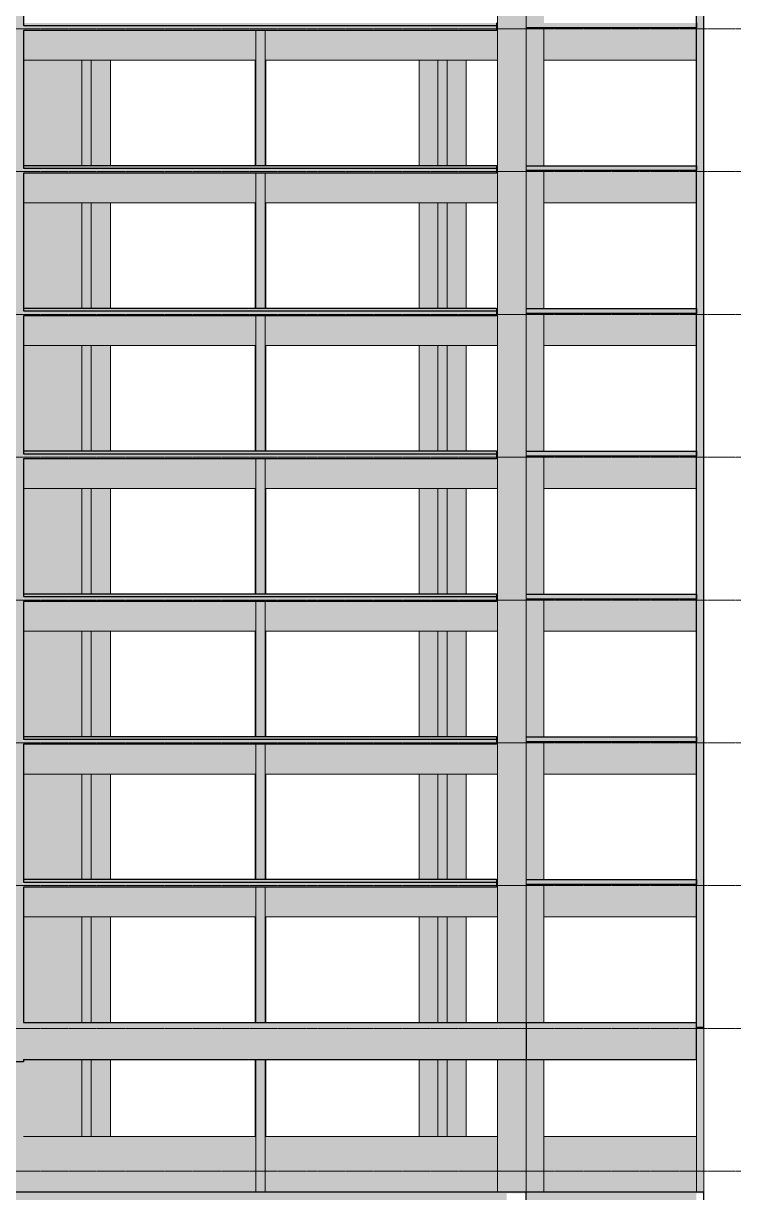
# Model space of a CAD drawing. Header units: centimetres. Extents: x -28 to 30806, y -3196 to 88064.
# Drawn here: x 26446 to 27879, y 80745 to 83103 of the extents above; entities that cross this region are included whole.
import ezdxf

# ---------------------------------------------------------------- set-up
doc = ezdxf.new("R2010")
doc.units = ezdxf.units.CM
doc.linetypes.add('Centro', pattern=[3.175, 0.635, -0.47625, 1.5875, -0.47625])
for name, color, linetype, lineweight in [('A-FLOR', 7, 'Continuous', 25), ('A-FLOR-LEVL', 7, 'Continuous', 9), ('S-BEAM', 7, 'Continuous', 25), ('S-COLS', 7, 'Continuous', 25)]:
    doc.layers.add(name, color=color, linetype=linetype, lineweight=lineweight)

msp = doc.modelspace()

# ---------------------------------------------------------------- hatches: boundary and pattern name
at = {"layer": 'A-FLOR', "true_color": 0xc0c0c0}
for points in [[(27396.77, 83099), (27400.82, 83099), (27400.82, 83104), (26446.32, 83103.99), (26446.32, 83099), (27293.38, 83099)], [(26581.83, 83088.92), (27400.82, 83088.92), (27400.82, 83099), (26446.32, 83099), (26446.32, 83088.92), (26569.63, 83088.92)], [(27741.92, 83094), (27803.82, 83094), (27803.82, 83104), (27460.32, 83104), (27460.32, 83094), (27706.95, 83094)], [(27396.77, 82811), (27400.82, 82811), (27400.82, 82816), (26446.32, 82815.99), (26446.32, 82811), (27293.38, 82811)], [(26446.32, 82800.92), (27400.82, 82800.92), (27400.82, 82811), (26446.32, 82811), (26446.32, 82804)], [(27500.16, 82806), (27803.82, 82806), (27803.82, 82816), (27460.32, 82816), (27460.32, 82806), (27496.07, 82806)], [(27400.82, 82523), (27400.82, 82528), (26446.32, 82527.99), (26446.32, 82523), (27396.77, 82523)], [(26446.32, 82512.92), (27400.82, 82512.92), (27400.82, 82523), (26446.32, 82523), (26446.32, 82516)], [(27706.95, 82518), (27803.82, 82518), (27803.82, 82528), (27460.32, 82528), (27460.32, 82518), (27533.01, 82518)], [(26446.32, 82235), (27400.82, 82235), (27400.82, 82240), (26446.32, 82239.99)], [(26673.02, 82224.92), (27400.82, 82224.92), (27400.82, 82235), (26446.32, 82235), (26446.32, 82224.92), (26621.33, 82224.92)], [(27706.95, 82230), (27803.82, 82230), (27803.82, 82240), (27460.32, 82240), (27460.32, 82230), (27533.01, 82230)], [(26446.32, 81947), (27400.82, 81947), (27400.82, 81952), (26446.32, 81951.99)], [(27706.95, 81942), (27803.82, 81942), (27803.82, 81952), (27460.32, 81952), (27460.32, 81942), (27533.01, 81942)], [(26673.02, 81936.92), (27400.82, 81936.92), (27400.82, 81947), (26446.32, 81947), (26446.32, 81936.92), (26621.33, 81936.92)], [(26446.32, 81659), (27400.82, 81659), (27400.82, 81664), (26446.32, 81663.99)], [(26446.32, 81648.92), (27400.82, 81648.92), (27400.82, 81659), (26446.32, 81659), (26446.32, 81650.02)], [(27500.16, 81654), (27803.82, 81654), (27803.82, 81664), (27460.32, 81664), (27460.32, 81654), (27496.07, 81654)], [(26446.32, 81371), (27400.82, 81371), (27400.82, 81376), (26446.32, 81375.99)], [(26879.81, 81360.92), (27400.82, 81360.92), (27400.82, 81371), (26446.32, 81371), (26446.32, 81360.92), (26776.41, 81360.92)], [(27500.16, 81366), (27803.82, 81366), (27803.82, 81376), (27460.32, 81376), (27460.32, 81366), (27496.07, 81366)]]:
    msp.add_hatch(color=9, dxfattribs=at).paths.add_polyline_path(points, flags=0)
at = {"layer": 'S-BEAM', "true_color": 0xc0c0c0}
for points in [[(26448.34, 83029), (26914.82, 83029), (26914.82, 83088.92), (26446.32, 83088.92), (26446.32, 83029)], [(27244.57, 83029), (27402.57, 83029), (27402.57, 83104), (27400.82, 83103.96), (27400.82, 83088.92), (26933.82, 83088.92), (26933.82, 83029), (27086.59, 83029)], [(27706.95, 83029), (27803.82, 83029), (27803.82, 83094), (27496.07, 83094), (27496.07, 83029), (27500.16, 83029)], [(26585.3, 82741), (26914.82, 82741), (26914.82, 82800.92), (26446.32, 82800.92), (26446.32, 82741), (26582.81, 82741)], [(27396.77, 82741), (27402.57, 82741), (27402.57, 82816), (27400.82, 82815.96), (27400.82, 82800.92), (26933.82, 82800.92), (26933.82, 82741), (27293.38, 82741)], [(27803.82, 82741), (27803.82, 82806), (27496.07, 82806), (27496.07, 82741), (27500.16, 82741)], [(27818.82, 82741), (27818.83, 82741.03), (27818.82, 82804)], [(26933.82, 82453), (27402.57, 82453), (27402.57, 82528), (27400.82, 82527.96), (27400.82, 82512.92), (26933.82, 82512.92), (26933.82, 82479.62)], [(27803.82, 82453), (27803.82, 82518), (27496.07, 82518), (27496.07, 82453), (27706.95, 82453)], [(26598.28, 82453), (26914.82, 82453), (26914.82, 82512.92), (26446.32, 82512.92), (26446.32, 82453), (26582.81, 82453)], [(27281.82, 82165), (27402.57, 82165), (27402.57, 82240), (27400.82, 82239.96), (27400.82, 82224.92), (26933.82, 82224.92), (26933.82, 82165), (27244.57, 82165)], [(26455.5, 82165), (26914.82, 82165), (26914.82, 82224.92), (26446.32, 82224.92), (26446.32, 82165)], [(27500.16, 82165), (27803.82, 82165), (27803.82, 82230), (27496.07, 82230), (27496.07, 82165)], [(27396.77, 81877), (27402.57, 81877), (27402.57, 81952), (27400.82, 81951.96), (27400.82, 81936.92), (26933.82, 81936.92), (26933.82, 81877), (27293.38, 81877)], [(26618.56, 81877), (26914.82, 81877), (26914.82, 81936.92), (26446.32, 81936.92), (26446.32, 81877), (26582.81, 81877)], [(27803.82, 81877), (27803.82, 81942), (27496.07, 81942), (27496.07, 81877), (27706.95, 81877)], [(26446.32, 81589), (26914.82, 81589), (26914.82, 81648.92), (26446.32, 81648.92), (26446.32, 81589.03)], [(26933.82, 81589), (27402.57, 81589), (27402.57, 81664), (27400.82, 81663.96), (27400.82, 81648.92), (26933.82, 81648.92), (26933.82, 81615.62)], [(27803.82, 81589), (27803.82, 81654), (27496.07, 81654), (27496.07, 81589), (27500.16, 81589)], [(26446.32, 81301), (26914.82, 81301), (26914.82, 81360.92), (26446.32, 81360.92), (26446.32, 81301.03)], [(27241.68, 81301), (27402.57, 81301), (27402.57, 81376), (27400.82, 81375.96), (27400.82, 81360.92), (26933.82, 81360.92), (26933.82, 81301), (27189.99, 81301)], [(27803.82, 81301), (27803.82, 81366), (27496.07, 81366), (27496.07, 81301), (27500.16, 81301)], [(26446.32, 81013), (27460.32, 81013), (27460.32, 81088), (26446.32, 81088), (26446.32, 81032.26)], [(27500.16, 81013), (27803.82, 81013), (27803.82, 81088), (27460.32, 81088), (27460.32, 81013)], [(26446.07, 80746), (26914.82, 80746), (26914.82, 80858), (26446.07, 80858), (26446.07, 80767.51)], [(27293.38, 80746), (27402.57, 80746), (27402.57, 80858), (26933.82, 80858), (26933.82, 80746), (27176.88, 80746)], [(27563.1, 80746), (27803.82, 80746), (27803.82, 80858), (27496.07, 80858), (27496.07, 80746), (27500.16, 80746)], [(25909.08, 80707), (27420.82, 80707), (27420.82, 80743.5), (27460.32, 80743.46), (27460.32, 80746), (24712.56, 80746), (24712.56, 80743.5), (24751.31, 80743.5), (24751.31, 80707), (25845.88, 80707)], [(27460.56, 80707), (27803.82, 80707), (27803.82, 80743.5), (27818.82, 80743.5), (27818.82, 80746), (27460.56, 80746), (27460.56, 80707.03)]]:
    msp.add_hatch(color=9, dxfattribs=at).paths.add_polyline_path(points, flags=0)
at = {"layer": 'S-COLS', "true_color": 0xc0c0c0}
for points in [[(27818.82, 81078), (27818.82, 87634), (27803.82, 87634), (27803.82, 81078)], [(26446.07, 81008.5), (26446.32, 81008.5), (26446.07, 84258), (26406.82, 84258), (26406.82, 81008.5)], [(27460.32, 83092), (27460.32, 83380), (27402.57, 83380), (27402.57, 83092)], [(26933.82, 82816), (26933.82, 83088.92), (26914.82, 83088.92), (26914.82, 82816)], [(27460.32, 82804), (27460.32, 83092), (27402.57, 83092), (27402.57, 82804)], [(26455.54, 82816), (26563.81, 82816), (26563.81, 83029), (26446.32, 83029), (26446.32, 82816)], [(26581.92, 82816), (26582.81, 82816.08), (26582.81, 83029), (26563.81, 83029), (26563.81, 82816), (26581.83, 82816)], [(26582.81, 82816), (26621.55, 82816), (26621.33, 83029), (26582.81, 83029), (26582.81, 82816.08)], [(27244.57, 82816), (27281.82, 82816), (27281.82, 83029), (27244.57, 83029), (27244.57, 82885.54)], [(27300.82, 82816), (27300.82, 83029), (27281.82, 83029), (27281.82, 82816), (27299.81, 82816)], [(27300.82, 82816), (27339.57, 82816), (27339.57, 83029), (27300.82, 83029), (27300.82, 82885.54)], [(26933.82, 82528), (26933.82, 82800.92), (26914.82, 82800.92), (26914.82, 82528), (26931.5, 82528)], [(27460.32, 82516), (27460.32, 82804), (27402.57, 82804), (27402.57, 82516), (27448.47, 82516)], [(26563.81, 82528), (26563.81, 82741), (26446.32, 82741), (26446.32, 82528), (26554.75, 82528)], [(26569.63, 82528), (26582.81, 82528), (26582.81, 82741), (26563.81, 82741), (26563.81, 82528)], [(26620, 82528), (26621.55, 82528), (26621.33, 82741), (26582.81, 82741), (26582.81, 82528), (26601.64, 82528)], [(27244.57, 82528), (27281.82, 82528), (27281.82, 82741), (27244.57, 82741), (27244.57, 82532.54)], [(27300.82, 82528), (27300.82, 82741), (27281.82, 82741), (27281.82, 82528), (27299.81, 82528)], [(27339.57, 82528), (27339.57, 82741), (27300.82, 82741), (27300.82, 82528)], [(27460.32, 82228), (27460.32, 82516), (27402.57, 82516), (27402.57, 82228)], [(26933.82, 82240), (26933.82, 82512.92), (26914.82, 82512.92), (26914.82, 82240)], [(26446.32, 82240), (26563.81, 82240), (26563.81, 82453), (26446.32, 82453), (26446.32, 82267.78)], [(26569.63, 82240), (26582.81, 82240), (26582.81, 82453), (26563.81, 82453), (26563.81, 82240)], [(26621.55, 82240), (26621.32, 82453), (26582.81, 82453), (26582.81, 82240), (26621.33, 82240)], [(27244.57, 82240), (27281.82, 82240), (27281.82, 82453), (27244.57, 82453), (27244.57, 82356.03)], [(27299.81, 82240), (27300.82, 82240), (27300.82, 82453), (27281.82, 82453), (27281.82, 82240), (27293.38, 82240)], [(27300.82, 82240), (27339.57, 82240), (27339.57, 82453), (27300.82, 82453), (27300.82, 82356.03)], [(26933.82, 81952), (26933.82, 82224.92), (26914.82, 82224.92), (26914.82, 81952)], [(27460.32, 81940), (27460.32, 82228), (27402.57, 82228), (27402.57, 81940)], [(26446.32, 81952), (26563.81, 81952), (26563.81, 82165), (26446.32, 82165), (26446.32, 82003.03)], [(26569.63, 81952), (26582.81, 81952), (26582.81, 82165), (26563.81, 82165), (26563.81, 81952)], [(26621.33, 81952), (26621.55, 81952), (26621.33, 82165), (26582.81, 82165), (26582.81, 81952), (26620.87, 81952)], [(27281.82, 81952), (27281.82, 82165), (27244.57, 82165), (27244.57, 81952)], [(27281.82, 81952), (27300.82, 81952), (27300.82, 82165), (27281.82, 82165)], [(27300.82, 81952), (27339.57, 81952), (27339.57, 82165), (27300.82, 82165), (27300.82, 82003.03)], [(26933.82, 81664), (26933.82, 81936.92), (26914.82, 81936.92), (26914.82, 81664)], [(27460.32, 81652), (27460.32, 81940), (27402.57, 81940), (27402.57, 81652)], [(26466.23, 81664), (26563.81, 81664), (26563.81, 81877), (26446.32, 81877), (26446.62, 81664)], [(26581.83, 81664), (26582.81, 81664), (26582.81, 81877), (26563.81, 81877), (26563.81, 81664)], [(26584.88, 81664), (26621.55, 81664), (26621.33, 81877), (26582.81, 81877), (26582.81, 81664)], [(27244.57, 81664), (27281.82, 81664), (27281.82, 81877), (27244.57, 81877), (27244.57, 81826.53)], [(27300.82, 81664), (27300.82, 81877), (27281.82, 81877), (27281.82, 81664), (27299.81, 81664)], [(27300.82, 81664), (27339.57, 81664), (27339.57, 81877), (27300.82, 81877), (27300.82, 81826.53)], [(26933.82, 81376), (26933.82, 81648.92), (26914.82, 81648.92), (26914.82, 81376), (26931.5, 81376)], [(27402.57, 81364), (27460.32, 81364), (27460.32, 81652), (27402.57, 81652), (27402.57, 81372.74)], [(26466.23, 81376), (26563.81, 81376), (26563.81, 81589), (26446.32, 81589), (26446.32, 81376), (26446.86, 81376)], [(26569.63, 81376), (26582.81, 81376), (26582.81, 81589), (26563.81, 81589), (26563.81, 81376)], [(26582.81, 81376), (26621.55, 81376), (26621.33, 81589), (26582.81, 81589), (26582.81, 81385.27)], [(27244.57, 81376), (27281.82, 81376), (27281.82, 81589), (27244.57, 81589), (27244.57, 81385.27)], [(27300.82, 81376), (27300.82, 81589), (27281.82, 81589), (27281.82, 81376), (27299.81, 81376)], [(27339.57, 81376), (27339.57, 81589), (27300.82, 81589), (27300.82, 81376)], [(26933.82, 81088), (26933.82, 81360.92), (26914.82, 81360.92), (26914.82, 81088)], [(27460.32, 81088), (27460.32, 81364), (27402.57, 81364), (27402.57, 81088)], [(27460.32, 81088), (27496.07, 81088), (27496.07, 81364), (27460.32, 81364), (27460.32, 81120.51)], [(26446.32, 81088), (26563.81, 81088), (26563.81, 81301), (26446.32, 81301), (26446.32, 81120.51)], [(26569.63, 81088), (26582.81, 81088), (26582.81, 81301), (26563.81, 81301), (26563.81, 81088)], [(26590.09, 81088), (26621.55, 81088), (26621.32, 81301), (26582.81, 81301), (26582.81, 81088), (26589.86, 81088)], [(27244.57, 81088), (27281.82, 81088), (27281.82, 81301), (27244.57, 81301), (27244.57, 81120.51)], [(27293.38, 81088), (27300.82, 81088), (27300.82, 81301), (27281.82, 81301), (27281.82, 81088)], [(27300.82, 81088), (27339.57, 81088), (27339.57, 81301), (27300.82, 81301), (27300.82, 81120.51)], [(27803.82, 81076), (27818.82, 81076), (27818.69, 81078), (27803.82, 81078)], [(25909.08, 80788), (26446.07, 80788), (26446.07, 81008.5), (26406.82, 81008.5), (26406.82, 81076), (25948.81, 81076), (25948.81, 81008.5), (25909.31, 81008.5), (25909.08, 80944.01)], [(27818.82, 80788), (27818.82, 81076), (27803.82, 81076), (27803.82, 80788)], [(26446.07, 80858), (26563.81, 80858), (26563.81, 81013), (26446.32, 81013), (26446.07, 80943.9)], [(26569.63, 80858), (26582.81, 80858), (26582.81, 81013), (26563.81, 81013), (26563.81, 80858)], [(26621.55, 80858), (26621.55, 81013), (26582.81, 81013), (26582.81, 80858), (26594.86, 80858)], [(26914.82, 80788), (26933.82, 80788), (26933.82, 81013), (26914.82, 81013), (26914.82, 80820.95)], [(27244.57, 80858), (27281.82, 80858), (27281.82, 81013), (27244.57, 81013), (27244.57, 80944.01)], [(27293.38, 80858), (27300.82, 80858), (27300.82, 81013), (27281.82, 81013), (27281.82, 80858)], [(27339.57, 80858), (27339.57, 81013), (27300.82, 81013), (27300.82, 80858)], [(27460.32, 80788), (27460.32, 81013), (27402.57, 81013), (27402.57, 80788), (27439.01, 80788)], [(27496.07, 80788), (27496.07, 81013), (27460.32, 81013), (27460.32, 80788)], [(27803.82, 80746), (27818.82, 80746), (27818.82, 80788), (27803.82, 80788), (27803.82, 80759)]]:
    msp.add_hatch(color=9, dxfattribs=at).paths.add_polyline_path(points, flags=0)
h = msp.add_hatch(color=9, dxfattribs=at)
h.paths.add_polyline_path([(27463.9, 83092), (27496.07, 83092), (27496.07, 83094), (27460.32, 83094), (27460.32, 83092)], flags=0)
h.paths.add_polyline_path([(27496.07, 83104), (27496.07, 83380), (27460.32, 83380), (27460.32, 83104)], flags=0)
h = msp.add_hatch(color=9, dxfattribs=at)
h.paths.add_polyline_path([(27463.9, 82804), (27496.07, 82804), (27496.07, 82806), (27460.32, 82806), (27460.32, 82804)], flags=0)
h.paths.add_polyline_path([(27496.07, 82816), (27496.07, 83092), (27460.32, 83092), (27460.32, 82816)], flags=0)
h = msp.add_hatch(color=9, dxfattribs=at)
h.paths.add_polyline_path([(26933.82, 82816), (26935.32, 82816), (26935.32, 83029), (26933.82, 83029), (26933.82, 82822.82)], flags=0)
h.paths.add_polyline_path([(26913.32, 82816), (26914.82, 82816), (26914.82, 83029), (26913.32, 83029), (26913.32, 82885.54)], flags=0)
h = msp.add_hatch(color=9, dxfattribs=at)
h.paths.add_polyline_path([(27463.9, 82516), (27496.07, 82516), (27496.07, 82518), (27460.32, 82518), (27460.32, 82516)], flags=0)
h.paths.add_polyline_path([(27496.07, 82528), (27496.07, 82804), (27460.32, 82804), (27460.32, 82528)], flags=0)
h = msp.add_hatch(color=9, dxfattribs=at)
h.paths.add_polyline_path([(26914.82, 82528), (26914.82, 82741), (26913.32, 82741), (26913.32, 82528)], flags=0)
h.paths.add_polyline_path([(26935.32, 82528), (26935.32, 82741), (26933.82, 82740.85), (26933.82, 82528), (26934.36, 82528)], flags=0)
h = msp.add_hatch(color=9, dxfattribs=at)
h.paths.add_polyline_path([(27463.9, 82228), (27496.07, 82228), (27496.07, 82230), (27460.32, 82230), (27460.32, 82228)], flags=0)
h.paths.add_polyline_path([(27496.07, 82240), (27496.07, 82516), (27460.32, 82516), (27460.32, 82240)], flags=0)
h = msp.add_hatch(color=9, dxfattribs=at)
h.paths.add_polyline_path([(26914.82, 82240), (26914.82, 82453), (26913.32, 82453), (26913.32, 82240)], flags=0)
h.paths.add_polyline_path([(26934.36, 82240), (26935.32, 82240), (26935.32, 82453), (26933.82, 82452.85), (26933.82, 82240)], flags=0)
h = msp.add_hatch(color=9, dxfattribs=at)
h.paths.add_polyline_path([(27463.9, 81940), (27496.07, 81940), (27496.07, 81942), (27460.32, 81942), (27460.32, 81940)], flags=0)
h.paths.add_polyline_path([(27496.07, 81952), (27496.07, 82228), (27460.32, 82228), (27460.32, 81952)], flags=0)
h = msp.add_hatch(color=9, dxfattribs=at)
h.paths.add_polyline_path([(26933.82, 81952), (26935.32, 81952), (26935.32, 82165), (26933.82, 82165), (26933.82, 81958.82)], flags=0)
h.paths.add_polyline_path([(26913.32, 81952), (26914.82, 81952), (26914.82, 82165), (26913.32, 82165), (26913.32, 82003.03)], flags=0)
h = msp.add_hatch(color=9, dxfattribs=at)
h.paths.add_polyline_path([(27496.07, 81652), (27496.07, 81654), (27460.32, 81654), (27460.32, 81652), (27463.9, 81652)], flags=0)
h.paths.add_polyline_path([(27496.07, 81664), (27496.07, 81940), (27460.32, 81940), (27460.32, 81664)], flags=0)
h = msp.add_hatch(color=9, dxfattribs=at)
h.paths.add_polyline_path([(26933.82, 81664), (26935.32, 81664), (26935.32, 81877), (26933.82, 81877), (26933.82, 81670.82)], flags=0)
h.paths.add_polyline_path([(26913.32, 81664), (26914.82, 81664), (26914.82, 81877), (26913.32, 81877), (26913.32, 81826.53)], flags=0)
h = msp.add_hatch(color=9, dxfattribs=at)
h.paths.add_polyline_path([(27479.56, 81364), (27496.07, 81364), (27496.07, 81366), (27460.32, 81366), (27460.32, 81364), (27464.79, 81364)], flags=0)
h.paths.add_polyline_path([(27460.32, 81376), (27496.07, 81376), (27496.07, 81652), (27460.32, 81652), (27460.32, 81385.27)], flags=0)
h = msp.add_hatch(color=9, dxfattribs=at)
h.paths.add_polyline_path([(26913.32, 81376), (26914.82, 81376), (26914.82, 81589), (26913.32, 81589), (26913.32, 81385.27)], flags=0)
h.paths.add_polyline_path([(26935.32, 81376), (26935.32, 81589), (26933.82, 81588.85), (26933.82, 81376), (26934.36, 81376)], flags=0)
h = msp.add_hatch(color=9, dxfattribs=at)
h.paths.add_polyline_path([(26913.32, 81088), (26914.82, 81088), (26914.82, 81301), (26913.32, 81301), (26913.32, 81120.51)], flags=0)
h.paths.add_polyline_path([(26933.82, 81088), (26935.32, 81088), (26935.32, 81301), (26933.82, 81300.62), (26933.82, 81094.82)], flags=0)
h = msp.add_hatch(color=9, dxfattribs=at)
h.paths.add_polyline_path([(26913.32, 80858), (26914.82, 80858), (26914.82, 81013), (26913.32, 81013), (26913.32, 80944.01)], flags=0)
h.paths.add_polyline_path([(26933.82, 80858), (26935.32, 80858), (26935.32, 81013), (26933.82, 81012.85), (26933.82, 80944.01)], flags=0)
h = msp.add_hatch(color=9, dxfattribs=at)
h.paths.add_polyline_path([(25909.08, 80482), (26446.07, 80482), (26446.07, 80707), (25909.08, 80707), (25909.08, 80502.75)], flags=0)
h.paths.add_polyline_path([(26259.45, 80746), (26446.07, 80746), (26446.07, 80788), (25909.08, 80788), (25909.08, 80746), (26167.63, 80746)], flags=0)
h = msp.add_hatch(color=9, dxfattribs=at)
h.paths.add_polyline_path([(26931.5, 80482), (26933.82, 80482), (26933.82, 80707), (26914.82, 80707), (26914.82, 80482)], flags=0)
h.paths.add_polyline_path([(26914.82, 80746), (26933.82, 80746), (26933.82, 80788), (26914.82, 80787.97), (26914.82, 80749.35)], flags=0)
h = msp.add_hatch(color=9, dxfattribs=at)
h.paths.add_polyline_path([(27402.57, 80482), (27420.82, 80482), (27420.82, 80707), (27402.57, 80707), (27402.57, 80502.75)], flags=0)
h.paths.add_polyline_path([(27420.82, 80746), (27460.32, 80746), (27460.32, 80788), (27402.57, 80788), (27402.57, 80746)], flags=0)
h = msp.add_hatch(color=9, dxfattribs=at)
h.paths.add_polyline_path([(27496.07, 80482), (27496.07, 80707), (27460.32, 80707), (27460.32, 80482)], flags=0)
h.paths.add_polyline_path([(27460.32, 80746), (27496.07, 80746), (27496.07, 80788), (27460.32, 80788), (27460.32, 80757.01)], flags=0)

# ---------------------------------------------------------------- linework, layer by layer
at = {"layer": 'A-FLOR', "color": 190, "true_color": 0x8000ff}
for p, q in [((26446.32, 83099), (27400.82, 83099)), ((27400.82, 83088.92), (26446.32, 83088.92)), ((27400.82, 83104), (27400.82, 83088.92)), ((27803.82, 83094), (27460.32, 83094)), ((27803.82, 83104), (27803.82, 83094)), ((27400.82, 82816), (26446.32, 82816)), ((26446.32, 82811), (27400.82, 82811)), ((27400.82, 82800.92), (26446.32, 82800.92)), ((27400.82, 82816), (27400.82, 82800.92)), ((27460.32, 82816), (27803.82, 82816)), ((27803.82, 82806), (27460.32, 82806)), ((27803.82, 82816), (27803.82, 82806)), ((27400.82, 82528), (26446.32, 82528)), ((26446.32, 82523), (27400.82, 82523)), ((27400.82, 82528), (27400.82, 82512.92)), ((27460.32, 82528), (27803.82, 82528)), ((27803.82, 82518), (27460.32, 82518)), ((27803.82, 82528), (27803.82, 82518)), ((27400.82, 82512.92), (26446.32, 82512.92)), ((27400.82, 82240), (26446.32, 82240)), ((26446.32, 82235), (27400.82, 82235)), ((27400.82, 82240), (27400.82, 82224.92)), ((27460.32, 82240), (27803.82, 82240)), ((27803.82, 82240), (27803.82, 82230)), ((27400.82, 82224.92), (26446.32, 82224.92)), ((27803.82, 82230), (27460.32, 82230)), ((27400.82, 81952), (26446.32, 81952)), ((27400.82, 81952), (27400.82, 81936.92)), ((27460.32, 81952), (27803.82, 81952)), ((27803.82, 81952), (27803.82, 81942)), ((26446.32, 81947), (27400.82, 81947)), ((27400.82, 81936.92), (26446.32, 81936.92)), ((27803.82, 81942), (27460.32, 81942)), ((27400.82, 81664), (26446.32, 81664)), ((26446.32, 81659), (27400.82, 81659)), ((27400.82, 81648.92), (26446.32, 81648.92)), ((27400.82, 81664), (27400.82, 81648.92)), ((27460.32, 81664), (27803.82, 81664)), ((27803.82, 81654), (27460.32, 81654)), ((27803.82, 81664), (27803.82, 81654)), ((27400.82, 81376), (26446.32, 81376)), ((26446.32, 81371), (27400.82, 81371)), ((27400.82, 81360.92), (26446.32, 81360.92)), ((27400.82, 81376), (27400.82, 81360.92)), ((27460.32, 81376), (27803.82, 81376)), ((27803.82, 81366), (27460.32, 81366)), ((27803.82, 81376), (27803.82, 81366))]:
    msp.add_line(p, q, dxfattribs=at)
at = {"layer": 'A-FLOR-LEVL', "linetype": 'Centro'}
for p, q in [((24225.37, 83092), (29773.94, 83092)), ((24225.37, 82804), (29773.94, 82804)), ((24225.37, 82516), (29773.94, 82516)), ((24225.37, 82228), (29773.94, 82228)), ((24225.37, 81940), (29773.94, 81940)), ((24225.37, 81652), (29773.94, 81652)), ((24225.37, 81364), (29773.94, 81364)), ((24225.37, 81076), (29773.94, 81076)), ((24225.37, 80788), (29773.94, 80788))]:
    msp.add_line(p, q, dxfattribs=at)
at = {"layer": 'S-BEAM', "lineweight": 9}
for p, q in [((26914.82, 83088.92), (26914.82, 83029)), ((26933.82, 83088.92), (26933.82, 83029)), ((27402.57, 83029), (27402.57, 83104)), ((27496.07, 83094), (27496.07, 83029)), ((26914.82, 83029), (26446.32, 83029)), ((26933.82, 83029), (27402.57, 83029)), ((27496.07, 83029), (27803.82, 83029)), ((26446.32, 82816), (26914.82, 82816)), ((26914.82, 82800.92), (26914.82, 82741)), ((26933.82, 82816), (27402.57, 82816)), ((26933.82, 82800.92), (26933.82, 82741)), ((27402.57, 82741), (27402.57, 82816)), ((27496.07, 82806), (27496.07, 82741)), ((26914.82, 82741), (26446.32, 82741)), ((26933.82, 82741), (27402.57, 82741)), ((27496.07, 82741), (27803.82, 82741)), ((26446.32, 82528), (26914.82, 82528)), ((26933.82, 82528), (27402.57, 82528)), ((27402.57, 82453), (27402.57, 82528)), ((27496.07, 82518), (27496.07, 82453)), ((26914.82, 82512.92), (26914.82, 82453)), ((26933.82, 82512.92), (26933.82, 82453)), ((26914.82, 82453), (26446.32, 82453)), ((26933.82, 82453), (27402.57, 82453)), ((27496.07, 82453), (27803.82, 82453)), ((26446.32, 82240), (26914.82, 82240)), ((26933.82, 82240), (27402.57, 82240)), ((27402.57, 82165), (27402.57, 82240)), ((26914.82, 82224.92), (26914.82, 82165)), ((26933.82, 82224.92), (26933.82, 82165)), ((27496.07, 82230), (27496.07, 82165)), ((26914.82, 82165), (26446.32, 82165)), ((26933.82, 82165), (27402.57, 82165)), ((27496.07, 82165), (27803.82, 82165)), ((26446.32, 81952), (26914.82, 81952)), ((26933.82, 81952), (27402.57, 81952)), ((27402.57, 81877), (27402.57, 81952)), ((26914.82, 81936.92), (26914.82, 81877)), ((26933.82, 81936.92), (26933.82, 81877)), ((27496.07, 81942), (27496.07, 81877)), ((26914.82, 81877), (26446.32, 81877)), ((26933.82, 81877), (27402.57, 81877)), ((27496.07, 81877), (27803.82, 81877)), ((26446.32, 81664), (26914.82, 81664)), ((26914.82, 81648.92), (26914.82, 81589)), ((26933.82, 81664), (27402.57, 81664)), ((26933.82, 81648.92), (26933.82, 81589)), ((27402.57, 81589), (27402.57, 81664)), ((27496.07, 81654), (27496.07, 81589)), ((26914.82, 81589), (26446.32, 81589)), ((26933.82, 81589), (27402.57, 81589)), ((27496.07, 81589), (27803.82, 81589)), ((26446.32, 81376), (26914.82, 81376)), ((26914.82, 81360.92), (26914.82, 81301)), ((26933.82, 81376), (27402.57, 81376)), ((26933.82, 81360.92), (26933.82, 81301)), ((27402.57, 81301), (27402.57, 81376)), ((27496.07, 81366), (27496.07, 81301)), ((26446.32, 81301), (26914.82, 81301)), ((26933.82, 81301), (27402.57, 81301)), ((27496.07, 81301), (27803.82, 81301)), ((26446.07, 80858), (26914.82, 80858)), ((26914.82, 80858), (26914.82, 80788)), ((26933.82, 80858), (26933.82, 80788)), ((26933.82, 80858), (27402.57, 80858)), ((27402.57, 80746), (27402.57, 80858)), ((27496.07, 80858), (27803.82, 80858)), ((27496.07, 80858), (27496.07, 80746)), ((27803.82, 80788), (27803.82, 80858)), ((26914.82, 80788), (26914.82, 80746)), ((26933.82, 80788), (26933.82, 80746)), ((27803.82, 80746), (27803.82, 80788))]:
    msp.add_line(p, q, dxfattribs=at)
at = {"layer": 'S-BEAM', "color": 190, "true_color": 0x8000ff}
for p, q in [((26446.32, 81088), (27460.32, 81088)), ((27460.32, 81088), (27460.32, 81013)), ((27460.32, 81088), (27803.82, 81088)), ((27803.82, 81013), (27803.82, 81088)), ((26446.32, 81013), (27460.32, 81013)), ((27460.32, 81013), (27803.82, 81013)), ((24712.56, 80746), (27460.56, 80746)), ((27460.56, 80746), (27818.82, 80746)), ((27460.56, 80707), (27460.56, 80746)), ((27818.82, 80743.5), (27818.82, 80746)), ((27819.06, 80707), (27819.06, 80746))]:
    msp.add_line(p, q, dxfattribs=at)
at = {"layer": 'S-COLS', "color": 190, "true_color": 0x8000ff}
for p, q in [((27818.82, 81078), (27818.82, 87634)), ((27803.82, 81078), (27803.82, 87398)), ((26446.32, 83376.92), (26446.32, 83099)), ((26446.32, 83088.92), (26446.32, 82811)), ((26446.32, 82800.92), (26446.32, 82523)), ((26446.32, 82512.92), (26446.32, 82235)), ((26446.32, 82224.92), (26446.32, 81947)), ((26446.32, 81936.92), (26446.32, 81659)), ((26446.32, 81648.92), (26446.32, 81371)), ((26446.32, 81360.92), (26446.32, 81088)), ((27818.82, 81078), (27803.82, 81078)), ((26446.32, 81008.5), (26406.82, 81008.5)), ((26446.32, 81013), (26446.32, 81008.5))]:
    msp.add_line(p, q, dxfattribs=at)
at = {"layer": 'S-COLS', "lineweight": 9}
for p, q in [((27402.57, 83380), (27402.57, 83092)), ((27460.32, 83380), (27460.32, 83092)), ((26914.82, 83088.92), (26914.82, 83029)), ((26933.82, 83088.92), (26933.82, 83029)), ((27402.57, 83092), (27402.57, 82804)), ((27460.32, 83092), (27402.57, 83092)), ((27460.32, 83092), (27402.57, 83092)), ((27460.32, 83092), (27460.32, 82804)), ((27496.07, 83092), (27460.32, 83092)), ((27496.07, 83092), (27460.32, 83092)), ((27496.07, 83094), (27496.07, 83092)), ((27496.07, 83092), (27496.07, 82816)), ((26563.81, 83029), (26563.81, 82816)), ((26582.81, 83029), (26582.81, 82816)), ((26621.55, 83029), (26621.55, 82816)), ((26913.32, 83029), (26913.32, 82816)), ((26914.82, 83029), (26914.82, 82816)), ((26933.82, 83029), (26933.82, 82816)), ((26935.32, 83029), (26935.32, 82816)), ((27244.57, 83029), (27244.57, 82816)), ((27281.82, 83029), (27281.82, 82816)), ((27300.82, 83029), (27300.82, 82816)), ((27339.57, 83029), (27339.57, 82816)), ((26914.82, 82800.92), (26914.82, 82741)), ((26933.82, 82800.92), (26933.82, 82741)), ((27402.57, 82804), (27402.57, 82516)), ((27460.32, 82804), (27402.57, 82804)), ((27460.32, 82804), (27402.57, 82804)), ((27460.32, 82804), (27460.32, 82516)), ((27496.07, 82804), (27460.32, 82804)), ((27496.07, 82804), (27460.32, 82804)), ((27496.07, 82806), (27496.07, 82804)), ((27496.07, 82804), (27496.07, 82528)), ((26563.81, 82741), (26563.81, 82528)), ((26582.81, 82741), (26582.81, 82528)), ((26621.55, 82741), (26621.55, 82528)), ((26913.32, 82741), (26913.32, 82528)), ((26914.82, 82741), (26914.82, 82528)), ((26933.82, 82741), (26933.82, 82528)), ((26935.32, 82741), (26935.32, 82528)), ((27244.57, 82741), (27244.57, 82528)), ((27281.82, 82741), (27281.82, 82528)), ((27300.82, 82741), (27300.82, 82528)), ((27339.57, 82741), (27339.57, 82528)), ((27402.57, 82516), (27402.57, 82228)), ((27460.32, 82516), (27402.57, 82516)), ((27460.32, 82516), (27402.57, 82516)), ((27460.32, 82516), (27460.32, 82228)), ((27496.07, 82516), (27460.32, 82516)), ((27496.07, 82516), (27460.32, 82516)), ((27496.07, 82518), (27496.07, 82516)), ((27496.07, 82516), (27496.07, 82240)), ((26914.82, 82512.92), (26914.82, 82453)), ((26933.82, 82512.92), (26933.82, 82453)), ((26563.81, 82453), (26563.81, 82240)), ((26582.81, 82453), (26582.81, 82240)), ((26621.55, 82453), (26621.55, 82240)), ((26913.32, 82453), (26913.32, 82240)), ((26914.82, 82453), (26914.82, 82240)), ((26933.82, 82453), (26933.82, 82240)), ((26935.32, 82453), (26935.32, 82240)), ((27244.57, 82453), (27244.57, 82240)), ((27281.82, 82453), (27281.82, 82240)), ((27300.82, 82453), (27300.82, 82240)), ((27339.57, 82453), (27339.57, 82240)), ((26914.82, 82224.92), (26914.82, 82165)), ((26933.82, 82224.92), (26933.82, 82165)), ((27402.57, 82228), (27402.57, 81940)), ((27460.32, 82228), (27402.57, 82228)), ((27460.32, 82228), (27402.57, 82228)), ((27460.32, 82228), (27460.32, 81940)), ((27496.07, 82228), (27460.32, 82228)), ((27496.07, 82228), (27460.32, 82228)), ((27496.07, 82230), (27496.07, 82228)), ((27496.07, 82228), (27496.07, 81952)), ((26563.81, 82165), (26563.81, 81952)), ((26582.81, 82165), (26582.81, 81952)), ((26621.55, 82165), (26621.55, 81952)), ((26913.32, 82165), (26913.32, 81952)), ((26914.82, 82165), (26914.82, 81952)), ((26933.82, 82165), (26933.82, 81952)), ((26935.32, 82165), (26935.32, 81952)), ((27244.57, 82165), (27244.57, 81952)), ((27281.82, 82165), (27281.82, 81952)), ((27300.82, 82165), (27300.82, 81952)), ((27339.57, 82165), (27339.57, 81952)), ((26914.82, 81936.92), (26914.82, 81877)), ((26933.82, 81936.92), (26933.82, 81877)), ((27402.57, 81940), (27402.57, 81652)), ((27460.32, 81940), (27402.57, 81940)), ((27460.32, 81940), (27402.57, 81940)), ((27460.32, 81940), (27460.32, 81652)), ((27496.07, 81940), (27460.32, 81940)), ((27496.07, 81940), (27460.32, 81940)), ((27496.07, 81942), (27496.07, 81940)), ((27496.07, 81940), (27496.07, 81664)), ((26563.81, 81877), (26563.81, 81664)), ((26582.81, 81877), (26582.81, 81664)), ((26621.55, 81877), (26621.55, 81664)), ((26913.32, 81877), (26913.32, 81664)), ((26914.82, 81877), (26914.82, 81664)), ((26933.82, 81877), (26933.82, 81664)), ((26935.32, 81877), (26935.32, 81664)), ((27244.57, 81877), (27244.57, 81664)), ((27281.82, 81877), (27281.82, 81664)), ((27300.82, 81877), (27300.82, 81664)), ((27339.57, 81877), (27339.57, 81664)), ((26914.82, 81648.92), (26914.82, 81589)), ((26933.82, 81648.92), (26933.82, 81589)), ((27402.57, 81652), (27402.57, 81364)), ((27460.32, 81652), (27402.57, 81652)), ((27460.32, 81652), (27402.57, 81652)), ((27460.32, 81652), (27460.32, 81364)), ((27496.07, 81652), (27460.32, 81652)), ((27496.07, 81652), (27460.32, 81652)), ((27496.07, 81654), (27496.07, 81652)), ((27496.07, 81652), (27496.07, 81376)), ((26563.81, 81589), (26563.81, 81376)), ((26582.81, 81589), (26582.81, 81376)), ((26621.55, 81589), (26621.55, 81376)), ((26913.32, 81589), (26913.32, 81376)), ((26914.82, 81589), (26914.82, 81376)), ((26933.82, 81589), (26933.82, 81376)), ((26935.32, 81589), (26935.32, 81376)), ((27244.57, 81589), (27244.57, 81376)), ((27281.82, 81589), (27281.82, 81376)), ((27300.82, 81589), (27300.82, 81376)), ((27339.57, 81589), (27339.57, 81376)), ((26914.82, 81360.92), (26914.82, 81301)), ((26933.82, 81360.92), (26933.82, 81301)), ((27402.57, 81364), (27402.57, 81088)), ((27460.32, 81364), (27402.57, 81364)), ((27460.32, 81364), (27402.57, 81364)), ((27460.32, 81364), (27460.32, 81088)), ((27496.07, 81364), (27460.32, 81364)), ((27496.07, 81364), (27460.32, 81364)), ((27496.07, 81366), (27496.07, 81364)), ((27496.07, 81364), (27496.07, 81088)), ((26563.81, 81301), (26563.81, 81088)), ((26582.81, 81301), (26582.81, 81088)), ((26621.55, 81301), (26621.55, 81088)), ((26913.32, 81301), (26913.32, 81088)), ((26914.82, 81301), (26914.82, 81088)), ((26933.82, 81301), (26933.82, 81088)), ((26935.32, 81301), (26935.32, 81088)), ((27244.57, 81301), (27244.57, 81088)), ((27281.82, 81301), (27281.82, 81088)), ((27300.82, 81301), (27300.82, 81088)), ((27339.57, 81301), (27339.57, 81088)), ((27818.82, 81078), (27818.82, 81076)), ((27818.82, 81076), (27803.82, 81076)), ((27818.82, 81076), (27803.82, 81076)), ((27818.82, 81076), (27818.82, 80788)), ((26563.81, 81013), (26563.81, 80858)), ((26582.81, 81013), (26582.81, 80858)), ((26621.55, 81013), (26621.55, 80858)), ((26913.32, 81013), (26913.32, 80858)), ((26914.82, 81013), (26914.82, 80858)), ((26933.82, 81013), (26933.82, 80858)), ((26935.32, 81013), (26935.32, 80858)), ((27244.57, 81013), (27244.57, 80858)), ((27281.82, 81013), (27281.82, 80858)), ((27300.82, 81013), (27300.82, 80858)), ((27339.57, 81013), (27339.57, 80858)), ((27402.57, 81013), (27402.57, 80788)), ((27460.32, 81013), (27460.32, 80788)), ((27496.07, 81013), (27496.07, 80788)), ((27803.82, 81013), (27803.82, 80788)), ((26914.82, 80858), (26914.82, 80788)), ((26933.82, 80858), (26933.82, 80788)), ((26914.82, 80788), (26914.82, 80746)), ((26933.82, 80788), (26914.82, 80788)), ((26933.82, 80788), (26914.82, 80788)), ((26933.82, 80788), (26933.82, 80746)), ((27402.57, 80788), (27402.57, 80746)), ((27460.32, 80788), (27402.57, 80788)), ((27460.32, 80788), (27402.57, 80788)), ((27460.32, 80788), (27460.32, 80745.98)), ((27496.07, 80788), (27460.32, 80788)), ((27496.07, 80788), (27460.32, 80788)), ((27496.07, 80788), (27496.07, 80746)), ((27803.82, 80788), (27803.82, 80746)), ((27818.82, 80788), (27803.82, 80788)), ((27818.82, 80788), (27803.82, 80788)), ((27818.82, 80788), (27818.82, 80746))]:
    msp.add_line(p, q, dxfattribs=at)

doc.saveas('drawing.dxf')
